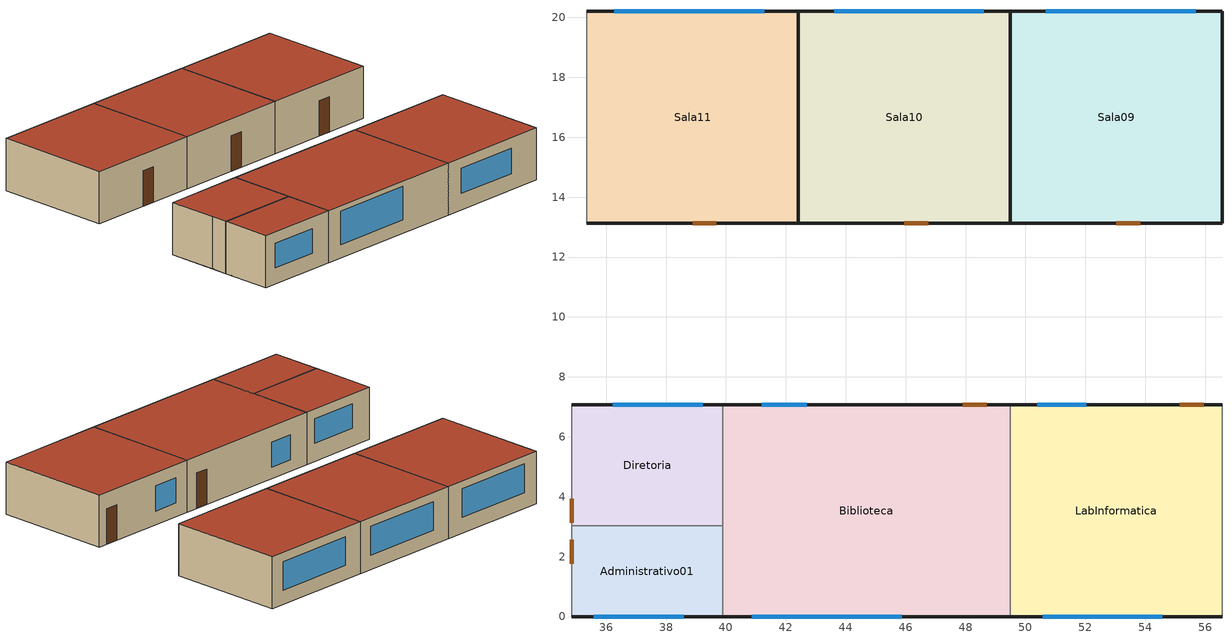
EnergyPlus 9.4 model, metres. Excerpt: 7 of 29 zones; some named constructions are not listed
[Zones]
Administrativo01
 floor othersideconditionsmodel (Laje): 39.89,3.03 39.89,0 34.84,0 34.84,3.03 z0
 wall outside (Parede): 34.84,0 39.89,0 z0:3.1
 wall to Secretaria (Parede): 34.84,3.03 34.84,0 z0:3.1
 wall to Diretoria (Parede): 39.89,3.03 34.84,3.03 z0:3.1
 wall to Biblioteca (Parede): 39.89,0 39.89,3.03 z0:3.1
 window (VidroSimples): 35.59,0 38.59,0 z0.96:2.42
 door inside (PortaMadeira): 34.84,2.57 34.84,1.77 z0:2.1
 roof outside (Cobertura): 39.89,0 39.89,3.03 34.84,3.03 34.84,0 z3.1
Biblioteca
 floor othersideconditionsmodel (Laje): 49.49,7.07 49.49,0 39.89,0 39.9,7.07 z0
 wall outside (Parede): 39.89,0 49.49,0 / 49.49,7.07 39.9,7.07 z0:3.1
 wall to Diretoria (Parede): 39.9,7.07 39.9,3.03 z0:3.1
 wall to LabInformatica (Parede): 49.49,0 49.49,7.07 z0:3.1
 window (VidroSimples): 40.86,0 45.86,0 z0.78:2.78; 42.69,7.07 41.19,7.07 z0.65:2.15
 door (PortaMadeira): 48.71,7.07 47.91,7.07 z0:2.1
 roof outside (Cobertura): 49.49,0 49.49,7.07 39.9,7.07 39.89,0 z3.1
Diretoria
 floor othersideconditionsmodel (Laje): 39.9,7.07 39.89,3.03 34.84,3.03 34.84,7.07 z0
 wall outside (Parede): 39.9,7.07 34.84,7.07 z0:3.1
 wall to Secretaria (Parede): 34.84,4.04 34.84,3.03 z0:3.1
 wall to Administrativo02 (Parede): 34.84,7.07 34.84,4.04 z0:3.1
 window (VidroSimples): 39.22,7.07 36.22,7.07 z1.06:2.52
 door inside (PortaMadeira): 34.84,3.93 34.84,3.13 z0:2.1
 roof outside (Cobertura): 39.89,3.03 39.9,7.07 34.84,7.07 34.84,3.03 z3.1
LabInformatica
 floor othersideconditionsmodel (Laje): 56.56,7.07 56.56,0 49.49,0 49.49,7.07 z0
 wall outside (Parede): 49.49,0 56.56,0 / 56.56,7.07 49.49,7.07 z0:3.1
 wall to Refeitorio (Parede): 56.56,0 56.56,7.07 z0:3.1
 window (VidroSimples): 50.57,0 54.57,0 z0.97:2.47; 52.03,7.07 50.39,7.07 z0.81:2.31
 door (PortaMadeira): 55.96,7.07 55.16,7.07 z0:2.1
 roof outside (Cobertura): 49.49,0 56.56,0 56.56,7.07 49.49,7.07 z3.1
Sala09
 floor othersideconditionsmodel (Laje): 56.56,20.2 56.56,13.13 49.49,13.13 49.49,20.2 z0
 wall outside (Parede): 49.49,13.13 56.56,13.13 56.56,20.2 49.49,20.2 49.49,13.13 z0:3.1
 window (VidroSimples): 55.68,20.2 50.68,20.2 z0.84:2.55
 door (PortaMadeira): 53.02,13.13 53.82,13.13 z0:2.1
 roof outside (Cobertura): 56.56,13.13 56.56,20.2 49.49,20.2 49.49,13.13 z3.1
Sala10
 floor othersideconditionsmodel (Laje): 49.49,20.2 49.49,13.13 42.42,13.13 42.42,20.2 z0
 wall outside (Parede): 42.42,13.13 49.49,13.13 49.49,20.2 42.42,20.2 42.42,13.13 z0:3.1
 window (VidroSimples): 48.61,20.2 43.61,20.2 z0.84:2.55
 door (PortaMadeira): 45.96,13.13 46.76,13.13 z0:2.1
 roof outside (Cobertura): 49.49,13.13 49.49,20.2 42.42,20.2 42.42,13.13 z3.1
Sala11
 floor othersideconditionsmodel (Laje): 42.42,20.2 42.42,13.13 35.35,13.13 35.35,20.2 z0
 wall outside (Parede): 35.35,13.13 42.42,13.13 42.42,20.2 35.35,20.2 z0:3.1
 wall to Sala12 (Parede): 35.35,20.2 35.35,13.13 z0:3.1
 window (VidroSimples): 41.28,20.2 36.28,20.2 z0.92:2.63
 door (PortaMadeira): 38.88,13.13 39.68,13.13 z0:2.1
 roof outside (Cobertura): 42.42,13.13 42.42,20.2 35.35,20.2 35.35,13.13 z3.1
[Schedule:Compact]
TempVentilacao: Through: 12/31, For: AllDays, Until: 24:00, 19
ABERTURA: Through: 12/31, For: AllDays, Until: 24:00, 1
[Schedule:Constant] Hourly Value=1
VN_Sala01; VN_Sala02; VN_Sala03; VN_Sala04; VN_Sala05; VN_Sala06; VN_Sala07; VN_Sala08; VN_Sala09; VN_Sala10; VN_Sala11; VN_Sala12; VN_Sala13; VN_Sala14; VN_Sala15; VN_Sala16; VN_Administrativo01; VN_Administrativo02; VN_Administrativo03; VN_Administrativo04; VN_Diretoria; VN_Secretaria; VN_LabInformatica; VN_Biblioteca; VN_Cozinha; VN_Deposito; VN_Refeitorio; VN_Banheiro01; VN_Banheiro02
[AirflowNetwork:SimulationControl]
ModEscola: AirflowNetwork Control=MultizoneWithoutDistribution; Wind Pressure Coefficient Type=SurfaceAverageCalculation; Height Selection for Local Wind Pressure Calculation=OpeningHeight; Building Type=LowRise; Maximum Number of Iterations=500; Initialization Type=LinearInitializationMethod; Relative Airflow Convergence Tolerance=0.0001; Absolute Airflow Convergence Tolerance {kg/s}=0.000001; Convergence Acceleration Limit=-.5; Azimuth Angle of Long Axis of Building {deg}=0; Ratio of Building Width Along Short Axis to Width Along Long Axis=0.85; Height Dependence of External Node Temperature=No
[AirflowNetwork:MultiZone:Zone] Ventilation Control Mode=Temperature; Ventilation Control Zone Temperature Setpoint Schedule=TempVentilacao
Name | Venting Availability Schedule
Administrativo01 | VN_Administrativo01
Administrativo02 | VN_Administrativo02
Administrativo03 | VN_Administrativo03
Administrativo04 | VN_Administrativo04
Banheiro01 | VN_Banheiro01
Banheiro02 | VN_Banheiro02
Biblioteca | VN_Biblioteca
Cozinha | VN_Cozinha
Deposito | VN_Deposito
Diretoria | VN_Diretoria
LabInformatica | VN_LabInformatica
Refeitorio | VN_Refeitorio
Sala01 | VN_Sala01
Sala02 | VN_Sala02
Sala03 | VN_Sala03
Sala04 | VN_Sala04
Sala05 | VN_Sala05
Sala06 | VN_Sala06
Sala07 | VN_Sala07
Sala08 | VN_Sala08
Sala09 | VN_Sala09
Sala10 | VN_Sala10
Sala11 | VN_Sala11
Sala12 | VN_Sala12
Sala13 | VN_Sala13
Sala14 | VN_Sala14
Sala15 | VN_Sala15
Sala16 | VN_Sala16
Secretaria | VN_Secretaria
[AirflowNetwork:MultiZone:Surface] Equivalent Rectangle Method=PolygonHeight; Equivalent Rectangle Aspect Ratio=1
Name | Leakage Component | Window/Door Opening Factor, or Crack Factor | Venting Availability Schedule
JanelaAdministrativo01 | Janela | 0.5 | VN_Administrativo01
PortaAdministrativo01_Secretaria | Porta | 1 | VN_Administrativo01
PortaAdministrativo02_Secretaria | Porta | 1 | VN_Administrativo02
JanelaAdministrativo02 | Janela | 0.5 | VN_Administrativo02
JanelaAdministrativo03 | Janela | 0.5 | VN_Administrativo03
PortaSecretaria_Administrativo02 1; PortaSecretaria; PortaSecretaria_Administrativo04; PortaSecretaria_Administrativo02; PortaSecretaria_Diretoria; PortaSecretaria_Administrativo01 | Porta | 1 | VN_Secretaria
PortaAdministrativo04_Secretaria | Porta | 1 | VN_Administrativo04
JanelaAdministrativo04 | Janela | 0.5 | VN_Administrativo04
PortaBanheiro01Refeitorio | Porta | 1 | VN_Banheiro01
PortaBanheiro022; PortaBanheiro2; PortaBanheiro02Refeitorio | Porta | 1 | VN_Banheiro02
JanelaBanheiro01 | Janela | 0.8 | VN_Banheiro01
PortaDeposito2; PortaDeposito | Porta | 1 | VN_Deposito
JanelaBanheiro02 | Janela | 0.8 | VN_Banheiro02
JanelaBiblioteca; JanelaBiblioteca2 | Janela | 0.5 | VN_Biblioteca
PortaBibioteca | Porta | 1 | VN_Biblioteca
PortaCozinhaRefeitorio | Porta | 1 | VN_Cozinha
JanelaCozinha | Janela | 0.9 | VN_Cozinha
JanelaDeposito | Janela | 0.9 | VN_Deposito
PortaDiretoria_Secretaria | Porta | 1 | VN_Diretoria
JanelaDiretoria | Janela | 0.5 | VN_Diretoria
JanelaLab; JanelaLab2 | Janela | 0.5 | VN_LabInformatica
PortaLab | Porta | 1 | VN_LabInformatica
PortaRefeitorio; PortaRefeitorio2; PortaRefeitorio3 | Porta_Open | 1 | ABERTURA
JanelaRefeitorio | Janela | 0.8 | VN_Refeitorio
PortaRefeitorioCozinha; PortaRefeitorioBanheiro02; PortaRefeitorioBanheiro01 | Porta | 1 | VN_Refeitorio
JanelaSala01 | Janela | 0.5 | VN_Sala01
PortaSala01 | Porta | 1 | VN_Sala01
PortaSala02 | Porta | 1 | VN_Sala02
JanelaSala02 | Janela | 0.5 | VN_Sala02
PortaSala03 | Porta | 1 | VN_Sala03
JanelaSala03 | Janela | 0.5 | VN_Sala03
PortaSala045 | Porta | 1 | VN_Sala04
JanelaSala04 | Janela | 0.5 | VN_Sala04
PortaSala05 | Porta | 1 | VN_Sala05
JanelaSala05 | Janela | 0.5 | VN_Sala05
PortaSala06 | Porta | 1 | VN_Sala06
JanelaSala06 | Janela | 0.5 | VN_Sala06
PortaSala07 | Porta | 1 | VN_Sala07
JanelaSala07 | Janela | 0.5 | VN_Sala07
PortaSala08 | Porta | 1 | VN_Sala08
JanelaSala08 | Janela | 0.5 | VN_Sala08
PortaSala09 | Porta | 1 | VN_Sala09
JanelaSala09 | Janela | 0.5 | VN_Sala09
PortaSala10 | Porta | 1 | VN_Sala10
JanelaSala10 | Janela | 0.5 | VN_Sala10
PortaSala11 | Porta | 1 | VN_Sala11
JanelaSala11 | Janela | 0.5 | VN_Sala11
PortaSala12 | Porta | 1 | VN_Sala12
JanelaSala12 | Janela | 0.5 | VN_Sala12
PortaSala13 | Porta | 1 | VN_Sala13
JanelaSala13 | Janela | 0.5 | VN_Sala13
PortaSala14 | Porta | 1 | VN_Sala14
JanelaSala14 | Janela | 0.5 | VN_Sala14
PortaSala15 | Porta | 1 | VN_Sala15
JanelaSala15 | Janela | 0.5 | VN_Sala15
PortaSala16 | Porta | 1 | VN_Sala16
JanelaSala16 | Janela | 0.5 | VN_Sala16
JanelaSecretaria | Janela | 0.5 | VN_Secretaria
PortaAdministrativo03_Secretaria | Porta | 1 | VN_Administrativo03
[AirflowNetwork:MultiZone:Component:DetailedOpening] Type of Rectangular Large Vertical Opening (LVO)=NonPivoted; Extra Crack Length or Height of Pivoting Axis {m}=0; Number of Sets of Opening Factor Data=2; Opening Factor 1=0; Discharge Coefficient for Opening Factor 1=0.001; Width Factor for Opening Factor 1=0; Height Factor for Opening Factor 1=0; Start Height Factor for Opening Factor 1=0; Opening Factor 2=1; Discharge Coefficient for Opening Factor 2=0.6; Height Factor for Opening Factor 2=1; Start Height Factor for Opening Factor 2=0
Name | Air Mass Flow Coefficient When Opening is Closed {kg/s-m} | Air Mass Flow Exponent When Opening is Closed | Width Factor for Opening Factor 2
Porta | 0.0024 | 0.59 | 0.9
Janela | 0.00028 | 0.63 | 0.5
Porta_Open | 0.0024 | 1 | 0.9
